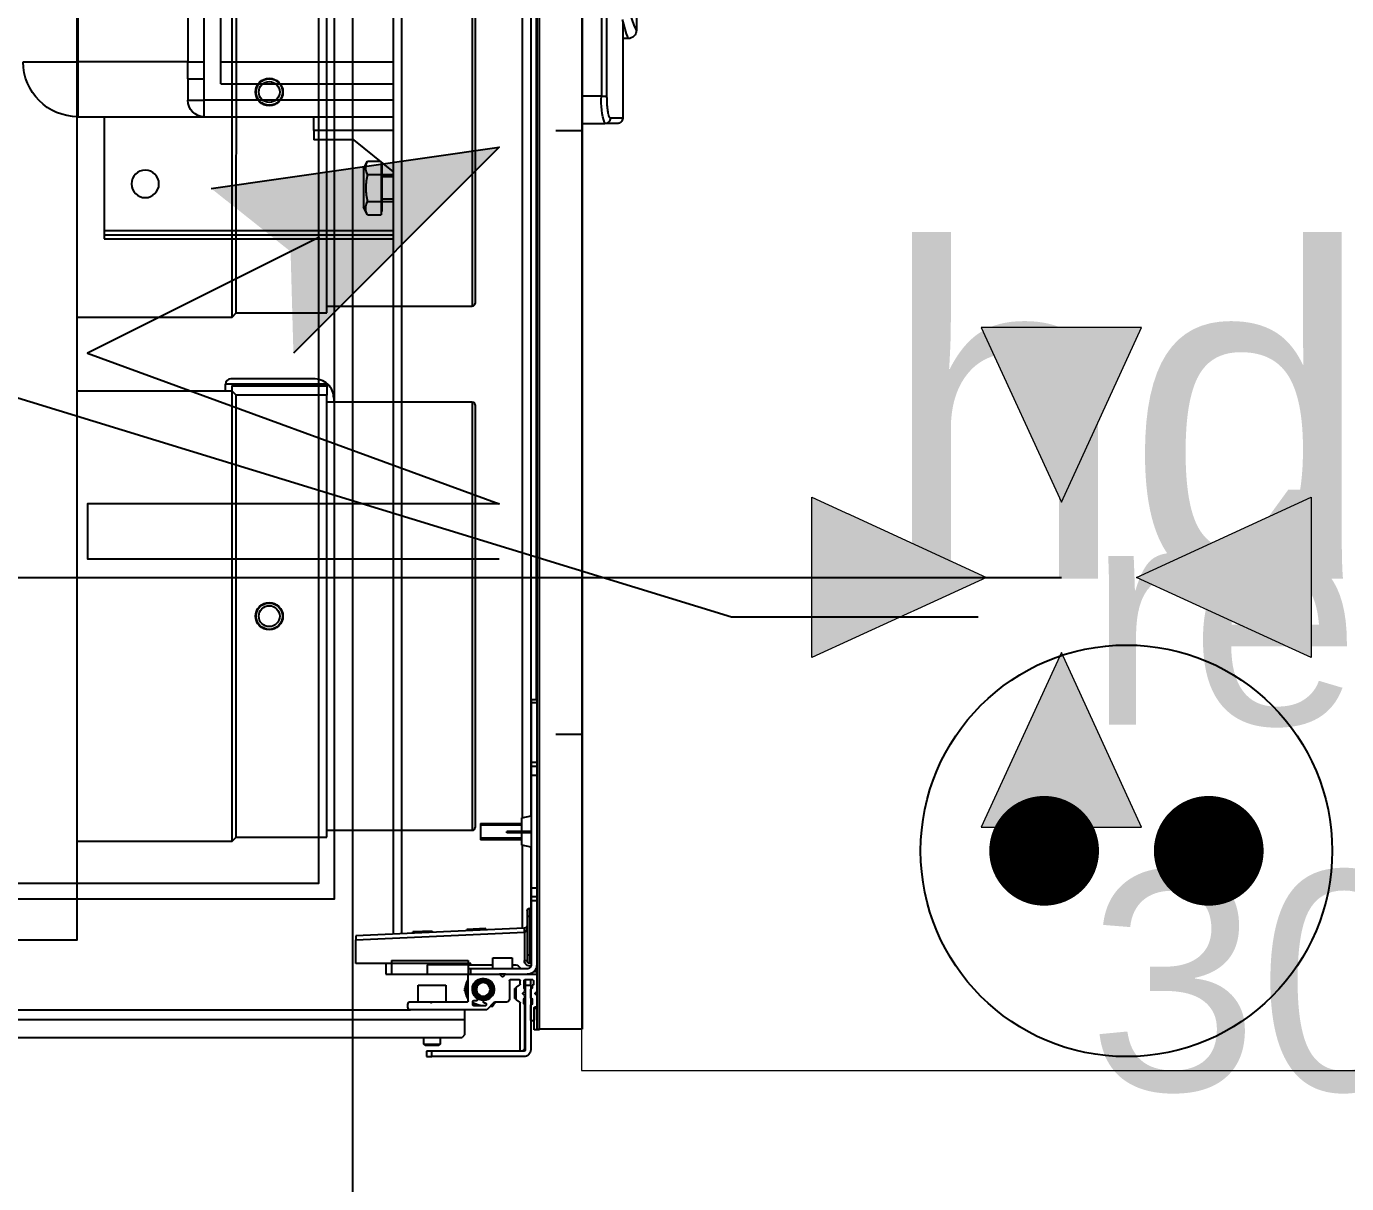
# Model space of a CAD drawing. Header units: millimetres. Extents: x 454430 to 532383, y -370512 to -310890.
# Drawn here: x 470039.6 to 470520.7, y -345053.4 to -344631.8 of the extents above; entities that cross this region are included whole.
import ezdxf
from ezdxf import colors
from ezdxf.entities.mleader import LeaderData, LeaderLine
from ezdxf.math import Vec2, Vec3

# ---------------------------------------------------------------- set-up
doc = ezdxf.new("R2010")
doc.units = ezdxf.units.MM
doc.set_wipeout_variables(frame=1)
doc.linetypes.add('prlm_ef', pattern=[0.165, 0.1, -0.065])
doc.linetypes.add('prlm_gaz', pattern=[36, 24, -3, 0, -3, 0, -3, 0, -3])
doc.layers.add('_GAZELEC-BOITE INCORPO', color=36, linetype='Continuous', lineweight=18)
doc.layers.add('_GAZELEC-RESERVATION', color=1, linetype='Continuous', lineweight=18)
for name, color, linetype in [('_GAZELEC-EAU CHAUDE', 1, 'Continuous'), ('prlm-CHAUFF', 30, 'Continuous'), ('prlm-EAU-EF', 161, 'Continuous'), ('prlm-ELEC-CFO', 201, 'Continuous'), ('prlm-GAZ', 20, 'Continuous'), ('prlm-MOD', 64, 'Continuous'), ('prlm-VMC', 93, 'Continuous')]:
    doc.layers.add(name, color=color, linetype=linetype)
doc.layers.add('prlm-xpoly', color=7, linetype='Continuous', plot=False)
doc.styles.add('Arial', font='arial.ttf')
doc.styles.add('prlm-elec-cfo', font='comic.ttf', dxfattribs={"height": 12})
doc.styles.get("Standard").update_dxf_attribs({"font": 'arial.ttf'})
doc.dimstyles.new('200', dxfattribs={"dimtxt": 150, "dimasz": 25, "dimexe": 50, "dimexo": 50, "dimgap": 20, "dimtad": 1, "dimdec": 0, "dimlfac": 0.1, "dimdsep": 46, "dimtxsty": 'Arial', "dimblk1": 'DOTBLANK', "dimblk2": 'DOTBLANK', "dimsah": 1, "dimcen": 25, "dimclrd": 5, "dimclre": 5, "dimadec": 0, "dimazin": 0, "dimtfac": 1, "dimtdec": 0, "dimtmove": 0, "dimatfit": 3, "dimldrblk": 'DOTBLANK', "dimfxl": 50, "dimtolj": 1, "dimtzin": 0, "dimarcsym": 0})

# ---------------------------------------------------------------- blocks, each defined once
blk = doc.blocks.new('xi.PCHD')
at = {"color": 0, "lineweight": 5}
blk.add_wipeout([(-7.5, -7.5), (7.5, -7.5), (7.5, 7.5), (-7.5, 7.5)], dxfattribs=at).dxf.layer = 'prlm-ELEC-CFO'
at = {"layer": 'prlm-ELEC-CFO', "color": 0, "linetype": 'ByBlock', "lineweight": 5, "const_width": 2}
for points in [[(-4, 0, 1), (-2, 0, 1)], [(2, 0, 1), (4, 0, 1)]]:
    blk.add_lwpolyline(points, format="xyb", close=True, dxfattribs=at)
at = {"layer": 'prlm-ELEC-CFO', "color": 0, "linetype": 'ByBlock', "lineweight": -2}
blk.add_circle((0, 0), 7.5, dxfattribs=at)
blk = doc.blocks.new('xi.CH')
at = {"layer": 'prlm-ELEC-CFO', "lineweight": 5}
blk.add_hatch(color=0, dxfattribs=at).paths.add_polyline_path([(-3, 6), (-0.103, 3.699), (0, 0), (7.5, 7.5)])
at = {"layer": 'prlm-ELEC-CFO', "color": 0}
for points in [[(-3, 6), (7.5, 7.5), (0, 0)], [(0.955, 4.227), (-7.5, 0), (7.5, -5.5), (-7.5, -5.5), (-7.5, -7.5), (7.5, -7.5)]]:
    blk.add_lwpolyline(points, dxfattribs=at)
blk = doc.blocks.new('MTI900_Alu_390')
at = {"layer": 'prlm-MOD', "color": 1, "linetype": 'Continuous'}
for p, q in [((4.34, -0.405), (4.34, -3.475)), ((4.405, -0.415), (4.405, -3.465)), ((4.305, -0.6), (4.305, -3.277)), ((0.85, -1.865), (0.85, -2.065)), ((0.85, -2.065), (-0.85, -2.065)), ((0.85, -2.465), (0.85, -2.065)), ((1.05, -2.065), (0.85, -2.065)), ((1.05, -2.065), (1.05, -2.525)), ((1.05, -2.16), (1.465, -2.16)), ((1.465, -2.16), (1.48, -2.16)), ((1.465, -2.16), (1.465, -3.215)), ((1.48, -2.16), (1.48, -3.215)), ((1.48, -2.16), (1.495, -2.16)), ((1.495, -2.16), (1.495, -3.215)), ((-0.85, -2.465), (0.85, -2.465)), ((0.9124, -2.465), (0.85, -2.465)), ((0.85, -2.465), (0.85, -2.5242)), ((0.9124, -2.465), (0.99, -2.465)), ((0.9124, -2.465), (0.9124, -2.525)), ((0.99, -2.465), (0.99, -2.525)), ((0.85, -2.5242), (-0.85, -2.5242)), ((0.99, -2.525), (0.9124, -2.525)), ((0.99, -3.215), (0.99, -2.525)), ((1.05, -2.525), (0.99, -2.525)), ((1.05, -2.525), (1.05, -3.215)), ((0.93, -2.585), (-0.93, -2.585)), ((0.85, -2.585), (0.85, -3.215)), ((0.93, -2.585), (0.93, -3.215)), ((1.1, -2.925), (1.05, -2.925)), ((1.1, -3.215), (1.1, -2.925)), ((1.1, -2.925), (1.1342, -2.925)), ((1.1342, -3.0705), (1.1342, -2.925)), ((1.2504, -3.215), (1.1342, -3.0705)), ((4.0071, -3.6913), (4.035, -3.077)), ((4.05, -3.077), (4.0221, -3.692)), ((4.035, -3.077), (4.05, -3.077)), ((4.1351, -3.077), (4.05, -3.077)), ((4.136, -3.497), (4.1351, -3.077)), ((1.24, -3.106), (1.2119, -3.1204)), ((1.2119, -3.1204), (1.2119, -3.1671)), ((1.24, -3.106), (1.38, -3.106)), ((1.2609, -3.1204), (1.2609, -3.17)), ((1.3591, -3.1204), (1.3591, -3.17)), ((1.4081, -3.1204), (1.38, -3.106)), ((1.4081, -3.1204), (1.4081, -3.17)), ((1.2142, -3.17), (1.2364, -3.17)), ((1.225, -3.17), (1.225, -3.172)), ((1.225, -3.172), (1.395, -3.172)), ((1.2364, -3.17), (1.2609, -3.17)), ((1.26, -3.172), (1.26, -3.215)), ((1.2609, -3.17), (1.31, -3.17)), ((1.2692, -3.215), (1.2692, -3.172)), ((1.31, -3.17), (1.3591, -3.17)), ((1.3508, -3.215), (1.3508, -3.172)), ((1.3591, -3.17), (1.3836, -3.17)), ((1.36, -3.215), (1.36, -3.172)), ((1.3836, -3.17), (1.4081, -3.17)), ((1.395, -3.172), (1.395, -3.17)), ((4.0287, -3.215), (-0.1325, -3.215)), ((4.125, -3.207), (4.125, -3.487)), ((4.125, -3.207), (4.175, -3.207)), ((4.1353, -3.187), (4.175, -3.187)), ((4.175, -3.187), (4.175, -3.207)), ((4.175, -3.207), (4.175, -3.337)), ((4.0274, -3.245), (-0.1325, -3.245)), ((4.295, -3.267), (4.285, -3.267)), ((4.0173, -3.3556), (4.0205, -3.2854)), ((4.0255, -3.2857), (4.0205, -3.2854)), ((4.215, -3.305), (4.215, -3.405)), ((4.275, -3.305), (4.215, -3.305)), ((4.275, -3.277), (4.275, -3.3458)), ((4.305, -3.5528), (4.305, -3.277)), ((4.0173, -3.3556), (4.0223, -3.3558)), ((4.14, -3.337), (4.175, -3.337)), ((4.14, -3.487), (4.14, -3.337)), ((4.175, -3.337), (4.175, -3.487)), ((4.275, -3.3458), (4.275, -3.3582)), ((4.275, -3.3582), (4.275, -3.484)), ((4.2759, -3.3479), (4.2779, -3.3499)), ((4.2779, -3.3541), (4.2759, -3.3561)), ((4.43, -3.325), (4.405, -3.325)), ((4.43, -3.325), (4.43, -3.385)), ((4.435, -3.33), (4.43, -3.325)), ((4.435, -3.38), (4.435, -3.33)), ((4.455, -3.355), (4.455, -3.335)), ((4.455, -3.335), (4.475, -3.335)), ((4.455, -3.69), (4.455, -3.355)), ((4.475, -3.355), (4.455, -3.355)), ((4.475, -3.335), (4.475, -3.355)), ((4.475, -3.69), (4.475, -3.355)), ((4.215, -3.405), (4.275, -3.405)), ((4.405, -3.385), (4.43, -3.385)), ((4.43, -3.385), (4.435, -3.38)), ((4.0084, -3.5518), (4.0116, -3.4816)), ((4.0166, -3.4819), (4.0116, -3.4816)), ((4.125, -3.487), (4.14, -3.487)), ((4.14, -3.4972), (4.136, -3.497)), ((4.14, -3.487), (4.155, -3.487)), ((4.14, -3.487), (4.14, -3.577)), ((4.155, -3.487), (4.175, -3.487)), ((4.155, -3.497), (4.155, -3.487)), ((4.155, -3.702), (4.155, -3.497)), ((4.175, -3.497), (4.155, -3.497)), ((4.175, -3.487), (4.175, -3.49)), ((4.175, -3.49), (4.175, -3.6008)), ((4.272, -3.487), (4.178, -3.487)), ((4.22, -3.4778), (4.23, -3.472)), ((4.23, -3.472), (4.24, -3.4778)), ((4.271, -3.507), (4.271, -3.518)), ((4.287, -3.504), (4.274, -3.504)), ((4.2854, -3.504), (4.29, -3.5066)), ((4.29, -3.549), (4.29, -3.507)), ((4.34, -3.475), (4.305, -3.475)), ((4.395, -3.475), (4.34, -3.475)), ((4.395, -3.475), (4.405, -3.465)), ((3.625, -3.532), (3.685, -3.532)), ((3.625, -3.532), (3.625, -3.682)), ((3.6311, -3.682), (3.6311, -3.532)), ((3.6789, -3.682), (3.6789, -3.532)), ((3.685, -3.682), (3.685, -3.532)), ((4.0084, -3.5518), (4.0134, -3.552)), ((4.195, -3.5614), (4.195, -3.5226)), ((4.268, -3.521), (4.2657, -3.521)), ((4.2729, -3.542), (4.276, -3.542)), ((4.2769, -3.5821), (4.3041, -3.5549)), ((4.279, -3.545), (4.279, -3.549)), ((4.282, -3.552), (4.287, -3.552)), ((4.115, -3.577), (4.115, -3.647)), ((4.155, -3.577), (4.115, -3.577)), ((4.175, -3.6232), (4.175, -3.6008)), ((4.1759, -3.6029), (4.1829, -3.6099)), ((4.276, -3.627), (4.276, -3.5842)), ((4.2906, -3.577), (4.2806, -3.5828)), ((4.2906, -3.5684), (4.2906, -3.577)), ((3.655, -3.6411), (3.655, -3.6275)), ((3.66, -3.6275), (3.655, -3.6275)), ((3.655, -3.717), (3.655, -3.6411)), ((3.66, -3.6411), (3.655, -3.6411)), ((3.66, -3.6411), (3.66, -3.6275)), ((3.66, -3.717), (3.66, -3.6411)), ((4.115, -3.647), (4.155, -3.647)), ((4.14, -3.647), (4.14, -3.6567)), ((4.175, -3.6232), (4.175, -3.734)), ((4.1829, -3.6141), (4.1759, -3.6211)), ((4.195, -3.674), (4.195, -3.64)), ((4.198, -3.637), (4.266, -3.637)), ((3.6044, -3.685), (-0.15, -3.685)), ((3.605, -3.682), (3.598, -3.717)), ((3.655, -3.682), (3.605, -3.682)), ((3.705, -3.682), (3.66, -3.682)), ((3.712, -3.717), (3.705, -3.682)), ((4.0074, -3.685), (3.7056, -3.685)), ((3.945, -3.702), (3.965, -3.702)), ((3.965, -3.702), (4.105, -3.702)), ((3.965, -3.712), (3.965, -3.702)), ((4.007, -3.6925), (4.0071, -3.6913)), ((4.0071, -3.6913), (4.0221, -3.692)), ((4.0221, -3.692), (4.022, -3.6925)), ((4.0221, -3.692), (4.125, -3.692)), ((4.105, -3.702), (4.125, -3.702)), ((4.105, -3.712), (4.105, -3.702)), ((4.125, -3.692), (4.125, -3.702)), ((4.195, -3.722), (4.195, -3.693)), ((4.195, -3.695), (4.215, -3.695)), ((4.2109, -3.677), (4.198, -3.677)), ((4.198, -3.69), (4.2252, -3.69)), ((4.2221, -3.6633), (4.2134, -3.6757)), ((4.215, -3.695), (4.45, -3.695)), ((4.215, -3.695), (4.215, -3.715)), ((4.2654, -3.662), (4.2246, -3.662)), ((4.227, -3.657), (4.225, -3.659)), ((4.265, -3.659), (4.225, -3.659)), ((4.225, -3.659), (4.225, -3.662)), ((4.225, -3.69), (4.225, -3.695)), ((4.263, -3.657), (4.227, -3.657)), ((4.228, -3.692), (4.2367, -3.692)), ((4.2293, -3.657), (4.2293, -3.662)), ((4.2293, -3.69), (4.2293, -3.695)), ((4.2429, -3.6871), (4.2388, -3.6911)), ((4.2512, -3.6911), (4.2471, -3.6871)), ((4.2533, -3.692), (4.2625, -3.692)), ((4.2607, -3.657), (4.2607, -3.662)), ((4.2607, -3.69), (4.2607, -3.695)), ((4.265, -3.659), (4.263, -3.657)), ((4.265, -3.662), (4.265, -3.659)), ((4.265, -3.695), (4.265, -3.69)), ((4.2827, -3.69), (4.2653, -3.69)), ((4.2766, -3.6757), (4.2679, -3.6633)), ((4.452, -3.677), (4.2791, -3.677)), ((4.2855, -3.692), (4.445, -3.692)), ((4.455, -3.682), (4.455, -3.68)), ((-4.375, -3.737), (4.375, -3.737)), ((4.375, -3.747), (-4.375, -3.747)), ((-0.1667, -3.735), (3.175, -3.735)), ((-0.16, -3.715), (3.5984, -3.715)), ((3.175, -3.717), (3.185, -3.717)), ((3.175, -3.737), (3.175, -3.717)), ((3.185, -3.717), (3.4033, -3.717)), ((3.185, -3.717), (3.185, -3.737)), ((3.4033, -3.737), (3.4033, -3.717)), ((3.4033, -3.717), (3.4168, -3.717)), ((3.4168, -3.717), (3.45, -3.717)), ((3.4168, -3.717), (3.4168, -3.737)), ((3.45, -3.717), (3.86, -3.717)), ((3.45, -3.717), (3.45, -3.737)), ((3.7116, -3.715), (3.935, -3.715)), ((3.86, -3.717), (3.8932, -3.717)), ((3.86, -3.717), (3.86, -3.737)), ((3.8932, -3.717), (3.9067, -3.717)), ((3.8932, -3.737), (3.8932, -3.717)), ((3.9067, -3.717), (4.14, -3.717)), ((3.9067, -3.717), (3.9067, -3.737)), ((3.935, -3.717), (3.935, -3.712)), ((3.965, -3.712), (3.935, -3.712)), ((3.965, -3.712), (3.965, -3.717)), ((4.105, -3.712), (3.965, -3.712)), ((4.105, -3.717), (4.105, -3.712)), ((4.135, -3.712), (4.105, -3.712)), ((4.135, -3.712), (4.135, -3.717)), ((4.165, -3.7265), (4.165, -3.737)), ((4.175, -3.734), (4.175, -3.737)), ((4.215, -3.715), (4.195, -3.715)), ((4.198, -3.725), (4.212, -3.725)), ((4.215, -3.715), (4.45, -3.715)), ((4.215, -3.72), (4.2251, -3.72)), ((4.215, -3.722), (4.215, -3.72)), ((4.2249, -3.7161), (4.221, -3.72)), ((4.2287, -3.7161), (4.2249, -3.7161)), ((4.2595, -3.715), (4.231, -3.715)), ((4.2429, -3.7321), (4.2379, -3.737)), ((4.2486, -3.7335), (4.2414, -3.7335)), ((4.2521, -3.737), (4.2471, -3.7321)), ((4.2651, -3.7161), (4.2618, -3.7161)), ((4.269, -3.72), (4.2651, -3.7161)), ((4.2654, -3.72), (4.2826, -3.72)), ((4.342, -3.715), (4.2885, -3.715)), ((4.295, -3.734), (4.295, -3.73)), ((4.298, -3.727), (4.342, -3.727)), ((4.378, -3.727), (4.298, -3.727)), ((4.298, -3.727), (4.298, -3.737)), ((4.345, -3.724), (4.345, -3.718)), ((4.375, -3.737), (4.375, -3.747)), ((4.375, -3.747), (4.378, -3.747)), ((4.375, -3.792), (4.375, -3.747)), ((4.378, -3.747), (4.378, -3.727)), ((4.375, -3.902), (4.375, -3.792)), ((-4.375, -3.902), (4.375, -3.902)), ((0.975, -3.973), (0.975, -3.902)), ((1.075, -3.902), (1.075, -3.9853)), ((-0.975, -3.973), (0.975, -3.973)), ((0.975, -3.9928), (-0.975, -3.9928)), ((0.975, -3.973), (0.975, -3.9928)), ((1.075, -4.03), (1.075, -3.9853)), ((1.055, -4.05), (1.055, -4.0051)), ((0.7037, -4.05), (1.055, -4.05)), ((0.765, -4.07), (0.765, -4.05)), ((-0.1307, -4.1), (0.735, -4.1)), ((0.735, -4.1), (0.735, -4.1))]:
    blk.add_line(p, q, dxfattribs=at)
at = {"layer": 'prlm-MOD', "color": 1, "ltscale": 50}
for points in [[(1.1, -3.8058), (1.1, -3.902)], [(3.3, -3.8058), (3.3, -3.902)]]:
    blk.add_lwpolyline(points, dxfattribs=at)
at = {"layer": 'prlm-MOD', "color": 1, "linetype": 'Continuous'}
for centre, radius in [((1.295, -2.31), 0.05), ((4.23, -3.542), 0.035), ((4.23, -3.542), 0.03), ((4.23, -3.542), 0.025)]:
    blk.add_circle(centre, radius, dxfattribs=at)
for centre, radius, start, end in [((0.85, -2.065), 0.2, 0, 90), ((0.99, -2.525), 0.06, 0, 90), ((1.2364, -3.1624), 0.0487, 59.7422, 120.2578), ((1.3836, -3.1624), 0.0487, 59.7422, 120.2578), ((4.285, -3.277), 0.01, 90, 180), ((4.295, -3.277), 0.01, 0, 90), ((4.278, -3.3458), 0.003, 180, 225), ((4.278, -3.3582), 0.003, 135, 180), ((4.2758, -3.352), 0.003, 315, 45), ((4.178, -3.49), 0.003, 90, 180), ((4.23, -3.542), 0.04, 33.9272, 355.9994), ((4.23, -3.542), 0.065, 57.7958, 122.2042), ((4.23, -3.542), 0.06, 66.4435, 113.5565), ((4.274, -3.507), 0.003, 90, 180), ((4.272, -3.484), 0.003, 270, 0), ((4.23, -3.542), 0.06, 0, 39.2965), ((4.23, -3.542), 0.065, 22.6199, 35.7758), ((4.287, -3.507), 0.003, 0, 90), ((4.2657, -3.518), 0.003, 213.9272, 270), ((4.23, -3.542), 0.04, 0, 33.9272), ((4.268, -3.518), 0.003, 270, 0), ((4.2729, -3.545), 0.003, 90, 175.9994), ((4.23, -3.542), 0.04, 355.9994, 0), ((4.276, -3.545), 0.003, 0, 90), ((4.282, -3.549), 0.003, 180, 270), ((4.287, -3.549), 0.003, 270, 0), ((4.23, -3.542), 0.06, 351.491, 0), ((4.302, -3.5528), 0.003, 315, 0), ((4.178, -3.6008), 0.003, 180, 225), ((4.23, -3.542), 0.065, 315.0475, 333.838), ((4.279, -3.5842), 0.003, 135, 180), ((4.178, -3.6232), 0.003, 135, 180), ((4.1808, -3.612), 0.003, 315, 45), ((4.198, -3.64), 0.003, 90, 180), ((4.266, -3.627), 0.01, 270, 0), ((3.945, -3.712), 0.01, 90, 180), ((3.997, -3.692), 0.01, 270, 357.3974), ((4.125, -3.712), 0.02, 347.588, 90), ((4.125, -3.712), 0.01, 0, 90), ((4.16, -3.6567), 0.02, 180, 230.1159), ((4.14, -3.702), 0.035, 270, 0), ((4.14, -3.702), 0.015, 270, 0), ((4.1151, -3.7104), 0.05, 37.0861, 50.1159), ((4.198, -3.674), 0.003, 180, 270), ((4.198, -3.693), 0.003, 90, 180), ((4.2109, -3.674), 0.003, 270, 325.008), ((4.2246, -3.665), 0.003, 90, 145.008), ((4.2252, -3.693), 0.003, 19.4712, 90), ((4.2367, -3.689), 0.003, 270, 315), ((4.245, -3.6892), 0.003, 45, 135), ((4.2533, -3.689), 0.003, 225, 270), ((4.2653, -3.693), 0.003, 90, 160.5288), ((4.2654, -3.665), 0.003, 34.992, 90), ((4.2791, -3.674), 0.003, 214.992, 270), ((4.2827, -3.693), 0.003, 19.4712, 90), ((4.445, -3.682), 0.01, 270, 0), ((4.45, -3.69), 0.025, 270, 0), ((4.45, -3.69), 0.005, 270, 0), ((4.452, -3.68), 0.003, 0, 90), ((4.178, -3.734), 0.003, 180, 270), ((4.198, -3.722), 0.003, 180, 270), ((4.212, -3.722), 0.003, 270, 0), ((4.215, -3.715), 0.01, 353.9388, 0), ((4.2251, -3.717), 0.003, 270, 350.4059), ((4.231, -3.718), 0.003, 90, 170.4059), ((4.245, -3.7342), 0.003, 45, 135), ((4.2595, -3.718), 0.003, 9.5941, 90), ((4.2654, -3.717), 0.003, 189.5941, 270), ((4.275, -3.715), 0.01, 180, 186.0612), ((4.2826, -3.717), 0.003, 270, 350.4059), ((4.2885, -3.718), 0.003, 90, 170.4059), ((4.292, -3.734), 0.003, 270, 0), ((4.298, -3.73), 0.003, 90, 180), ((4.342, -3.718), 0.003, 0, 90), ((4.342, -3.724), 0.003, 270, 0), ((0.9987, -4.1937), 0.2219, 69.8915, 96.1295), ((1.055, -4.03), 0.02, 270, 0), ((0.5685, -4.4598), 0.3964, 65.1634, 89.203), ((0.5693, -4.6145), 0.5786, 70.2259, 77.4042), ((0.735, -4.07), 0.03, 270, 0)]:
    blk.add_arc(centre, radius, start, end, dxfattribs=at)
for centre, major_axis, ratio, start_param, end_param in [((3.997, -3.692), (-0.025, 0), 0.4, 1.570796, 3.096169), ((4.022, -3.6931), (-0.015, 0.0007), 0.045361, -1.568734, 0), ((1.055, -3.9853), (-0.02, 0), 0.989815, 1.570796, 3.141593)]:
    blk.add_ellipse(centre, major_axis=major_axis, ratio=ratio, start_param=start_param, end_param=end_param, dxfattribs=at)
for points, knots in [([(0.9124, -2.525), (0.902, -2.525), (0.8916, -2.5247), (0.8708, -2.5243), (0.8604, -2.5242), (0.85, -2.5242)], [0, 0, 0, 0, 0.5, 0.5, 1, 1, 1, 1]), ([(1.2609, -3.1204), (1.269, -3.1183), (1.2772, -3.1166), (1.2935, -3.1143), (1.3017, -3.1137), (1.3141, -3.1137), (1.3182, -3.1138), (1.3265, -3.1144), (1.3306, -3.1149), (1.343, -3.1166), (1.3511, -3.1183), (1.3591, -3.1204)], [0, 0, 0, 0, 0.25, 0.25, 0.5, 0.5, 0.625, 0.625, 0.75, 0.75, 1, 1, 1, 1]), ([(1.055, -4.0051), (1.055, -4.0043), (1.0545, -4.0036), (1.053, -4.0024), (1.0523, -4.002), (1.0508, -4.0013), (1.0491, -4.0006), (1.0469, -3.9998), (1.0444, -3.9991), (1.0431, -3.9988), (1.0387, -3.9978), (1.0354, -3.9971), (1.0299, -3.9963), (1.028, -3.996), (1.0239, -3.9955), (1.0218, -3.9952), (1.0153, -3.9945), (1.0107, -3.9941), (1.0034, -3.9936), (1.0009, -3.9935), (0.9958, -3.9932), (0.9933, -3.9931), (0.9856, -3.9929), (0.9803, -3.9928), (0.975, -3.9928)], [0, 0, 0, 0, 0.125, 0.125, 0.1875, 0.1875, 0.25, 0.3125, 0.3125, 0.375, 0.375, 0.5, 0.5, 0.5625, 0.5625, 0.625, 0.625, 0.75, 0.75, 0.8125, 0.8125, 0.875, 0.875, 1, 1, 1, 1])]:
    blk.add_open_spline(points, degree=3, knots=knots, dxfattribs=at)
blk = doc.blocks.new('xi.bep')
at = {"layer": 'prlm-VMC', "linetype": 'ByBlock', "lineweight": 5}
h = blk.add_hatch(color=0, dxfattribs=at)
h.paths.add_polyline_path([(0, 2.736), (2.921, 9.103), (-2.921, 9.103)])
h.paths.add_polyline_path([(9.103, -2.921), (9.103, 2.921), (2.736, 0)])
h.paths.add_polyline_path([(2.921, -9.103), (0, -2.736), (-2.921, -9.103)])
h.paths.add_polyline_path([(-9.103, -2.921), (-2.736, 0), (-9.103, 2.921)])
at = {"layer": 'prlm-VMC', "color": 0, "linetype": 'ByBlock', "lineweight": 5, "flags": 128}
for points in [[(2.921, 9.103), (-2.921, 9.103), (0, 2.736)], [(-9.103, -2.921), (-9.103, 2.921), (-2.736, 0)], [(9.103, 2.921), (9.103, -2.921), (2.736, 0)], [(-2.921, -9.103), (2.921, -9.103), (0, -2.736)]]:
    blk.add_lwpolyline(points, close=True, dxfattribs=at)
blk = doc.blocks.new('xi.uta-yzen-d')
at = {"layer": 'prlm-CHAUFF', "ltscale": 50}
for p, q in [((1.8, 35.02), (17.4, 35.02)), ((1.9, 35.12), (17.3, 35.12)), ((17.4, 29.72), (17.4, 35.02)), ((20.9, 35.02), (36.5, 35.02)), ((20.9, 35.02), (20.9, 29.72)), ((21, 35.12), (36.4, 35.12)), ((36.5, 29.72), (36.5, 35.02)), ((20.75, 29.97), (20.9, 29.97)), ((17.65, 29.72), (1.55, 29.72)), ((17.65, 26.42), (17.65, 29.72)), ((20.244, 29.72), (20.65, 29.72)), ((20.244, 29.72), (20.244, 26.02)), ((20.3, 29.72), (20.3, 26.27)), ((20.32, 29.72), (20.32, 26.27)), ((36.75, 29.72), (20.65, 29.72)), ((20.65, 29.72), (20.65, 26.42)), ((36.75, 26.42), (36.75, 29.72)), ((20.05, 29.216), (20.05, 26.22)), ((20.3, 28.42), (20.32, 28.42)), ((20.32, 28.07), (20.3, 28.07)), ((20.3, 27.693), (20.32, 27.693)), ((20.32, 27.343), (20.3, 27.343)), ((20.3, 27.293), (20.32, 27.293)), ((20.32, 27.193), (20.3, 27.193)), ((17.8, 26.27), (1.4, 26.27)), ((17.65, 26.42), (1.55, 26.42)), ((17.8, 26.27), (17.65, 26.42)), ((17.8, 20.62), (17.8, 26.27)), ((20.5, 26.02), (20.25, 26.02)), ((20.32, 26.27), (20.3, 26.27)), ((20.5, 26.27), (20.32, 26.27)), ((20.65, 26.42), (20.5, 26.27)), ((36.9, 26.27), (20.5, 26.27)), ((20.5, 26.27), (20.5, 20.62)), ((36.75, 26.42), (20.65, 26.42)), ((36.9, 26.27), (36.75, 26.42)), ((36.9, 20.62), (36.9, 26.27))]:
    blk.add_line(p, q, dxfattribs=at)
for points in [[(0, 30), (0, 0), (39, 0), (39, 30)], [(0.571, 29.429), (0.571, 0.571), (38.429, 0.571), (38.429, 29.429)], [(-40.5, 20.62), (-40.5, 3.9), (40.5, 3.9), (40.5, 20.62)]]:
    blk.add_lwpolyline(points, close=True, dxfattribs=at)
for centre, radius in [((9.6, 27.62), 0.5), ((9.6, 27.62), 0.48), ((9.6, 27.62), 0.38), ((28.7, 27.62), 0.5), ((28.7, 27.62), 0.48), ((28.7, 27.62), 0.38)]:
    blk.add_circle(centre, radius, dxfattribs=at)
for centre, radius, start, end in [((17.3, 35.02), 0.1, 0, 90), ((21, 35.02), 0.1, 90, 180), ((36.4, 35.02), 0.1, 0, 90), ((20.75, 29.27), 0.7, 90, 136.2731), ((20.825, 29.24), 0.776, 138.5248, 181.7675), ((20.25, 26.22), 0.2, 180, 268.3239), ((20.25, 26.22), 0.2, 268.3239, 270)]:
    blk.add_arc(centre, radius, start, end, dxfattribs=at)
for centre, major_axis, ratio, start_param, end_param in [((20.75, 28.959), (-0.45, 0), 0.974723, 5.983927, 6.283185), ((20.75, 28.603), (-0.45, 0), 0.974723, 5.983927, 6.283185), ((21.55, 28.603), (-1.25, 0), 0.146694, 0, 0.179125)]:
    blk.add_ellipse(centre, major_axis=major_axis, ratio=ratio, start_param=start_param, end_param=end_param, dxfattribs=at)
blk.add_open_spline([(20.318, 29.391), (20.314, 29.379), (20.311, 29.366), (20.303, 29.324), (20.3, 29.294), (20.3, 29.265)], degree=3, knots=[0.8185803, 0.8185803, 0.8185803, 0.8185803, 0.875, 0.875, 1, 1, 1, 1], dxfattribs=at)
blk = doc.blocks.new('_DOTBLANK')
at = {"color": 0, "linetype": 'ByBlock'}
blk.add_line((-0.5, 0), (-1, 0), dxfattribs=at)
blk.add_circle((0, 0), 0.5, dxfattribs=at)
blk = doc.blocks.new('*D172')
at = {"layer": '_GAZELEC-BOITE INCORPO', "color": 5, "lineweight": -2, "transparency": 16777216}
for p, q in [((469958.49, -344438.75), (469958.49, -345412)), ((470158.48, -344438.75), (470158.48, -345412)), ((469983.49, -345362), (470133.48, -345362)), ((470158.48, -345362), (470440.4, -345362))]:
    blk.add_line(p, q, dxfattribs=at)
at = {"layer": '_GAZELEC-BOITE INCORPO', "color": 5, "lineweight": -2, "transparency": 16777216, "xscale": 25, "yscale": 25, "zscale": 25, "rotation": 180}
blk.add_blockref('_DOTBLANK', (469958.49, -345362), dxfattribs=at)
at = {"layer": '_GAZELEC-BOITE INCORPO', "color": 5, "lineweight": -2, "transparency": 16777216, "xscale": 25, "yscale": 25, "zscale": 25}
blk.add_blockref('_DOTBLANK', (470158.48, -345362), dxfattribs=at)
at = {"layer": '_GAZELEC-BOITE INCORPO', "color": 0, "transparency": 16777216, "insert": (470311.94, -345265.41), "char_height": 150, "attachment_point": 5, "style": 'Arial'}
blk.add_mtext('\\A1;20', dxfattribs=at)

msp = doc.modelspace()

# ---------------------------------------------------------------- linework, layer by layer
at = {"layer": 'prlm-xpoly', "lineweight": 0}
msp.add_lwpolyline([(470241.89, -344111.6), (470241.89, -345012.17), (471683.67, -345012.27), (471683.67, -344112.82)], close=True, dxfattribs=at)

# ---------------------------------------------------------------- block references
at = {"layer": 'prlm-CHAUFF', "xscale": 10, "yscale": 10, "zscale": 10, "rotation": 269.9990901836991}
msp.add_blockref('xi.uta-yzen-d', (469851.89, -344559.67), dxfattribs=at)
at = {"layer": 'prlm-ELEC-CFO', "xscale": 10, "yscale": 10, "zscale": 10}
msp.add_blockref('xi.CH', (470136.89, -344750.79), dxfattribs=at)
at = {"layer": 'prlm-MOD', "xscale": -99.99999999999983, "yscale": 99.99999999999974, "zscale": 99.99999999999963, "rotation": 90.00011533977029}
msp.add_blockref('MTI900_Alu_390', (469851.89, -344559.67), dxfattribs=at)

# ---------------------------------------------------------------- next in the draw order: block references
at = {"layer": 'prlm-ELEC-CFO', "xscale": 10, "yscale": 10, "zscale": 10}
msp.add_blockref('xi.PCHD', (470440.49, -344932.18), dxfattribs=at)

# ---------------------------------------------------------------- next in the draw order: texts
at = {"layer": 'prlm-ELEC-CFO', "lineweight": 20, "insert": (470440.5, -344773.86), "char_height": 120, "attachment_point": 5, "line_spacing_factor": 0.8, "style": 'prlm-elec-cfo', "bg_fill": 3, "box_fill_scale": 1.1, "bg_fill_color": 256, "bg_fill_transparency": 0}
msp.add_mtext('hd', dxfattribs=at)

# ---------------------------------------------------------------- next in the draw order: linework, layer by layer
at = {"layer": '_GAZELEC-EAU CHAUDE', "linetype": 'prlm_ef'}
msp.add_open_spline([(470074.35, -344247.29), (470111.07, -344248.97), (470147.52, -344250.65), (470219.59, -344255.35), (470255.19, -344258.37), (470303.18, -344264.33), (470316.07, -344266.13), (470336.18, -344269.28), (470343.44, -344270.5), (470357.92, -344273.08), (470365.14, -344274.45), (470386.75, -344278.78), (470401.09, -344281.97), (470443.91, -344292.43), (470472.17, -344300.59), (470553.11, -344327.42), (470605.05, -344348.98), (470706.69, -344399.15), (470756.39, -344427.76), (470853.32, -344491.05), (470900.54, -344525.74), (470992.29, -344600.17), (471036.8, -344639.92), (471131.36, -344731.66), (471180.76, -344784.53), (471245.7, -344860.17), (471263.22, -344881.25), (471292.61, -344917.72), (471304.65, -344932.99), (471328.37, -344963.74), (471340.05, -344979.22), (471374.56, -345025.96), (471396.85, -345057.54), (471461.56, -345153.42), (471501.82, -345218.86), (471613.84, -345419.09), (471676.84, -345557.75), (471778.81, -345841.71), (471817.79, -345987), (471852.43, -346177.81), (471859.32, -346222.02), (471876.62, -346354.9), (471883.67, -346443.8), (471886.96, -346560.95), (471887.29, -346589.3), (471887.04, -346645.99), (471886.48, -346674.34), (471883.49, -346759.36), (471879.79, -346816.03), (471863.18, -346995.68), (471844.55, -347118.57), (471796.26, -347363.79), (471766.59, -347486.13), (471722.45, -347647.16), (471711.33, -347686.26), (471690.7, -347756.64), (471681.3, -347787.94), (471663.71, -347845.39), (471655.56, -347871.56), (471641.45, -347916.21), (471635.55, -347934.7), (471623.65, -347971.69), (471617.67, -347990.19), (471599.64, -348045.67), (471587.54, -348082.67), (471549.32, -348200.3), (471523.46, -348281.05), (471475.67, -348443.4), (471453.74, -348525), (471417.12, -348689.62), (471402.43, -348772.66), (471390.8, -348877.04), (471388.84, -348897.47), (471386.35, -348929), (471385.58, -348940.06), (471384.23, -348962.18), (471383.65, -348973.24), (471382.18, -349006.43), (471381.56, -349028.56), (471380.52, -349094.93), (471380.94, -349139.16), (471382.84, -349226.42), (471384.3, -349269.46), (471385.75, -349312.35)], degree=3, knots=[0, 0, 0, 0, 109.465547, 109.465547, 218.931095, 218.931095, 259.524429, 259.524429, 282.649994, 282.649994, 305.775558, 305.775558, 352.026687, 352.026687, 444.528944, 444.528944, 619.625552, 619.625552, 794.72216, 794.72216, 969.818768, 969.818768, 1144.915377, 1144.915377, 1354.522842, 1354.522842, 1434.005876, 1434.005876, 1490.511647, 1490.511647, 1547.017417, 1547.017417, 1660.028957, 1660.028957, 1886.052038, 1886.052038, 2338.0982, 2338.0982, 2790.144362, 2790.144362, 2925.962092, 2925.962092, 3197.597552, 3197.597552, 3284.32616, 3284.32616, 3371.054768, 3371.054768, 3544.511984, 3544.511984, 3921.190072, 3921.190072, 4297.868159, 4297.868159, 4418.838103, 4418.838103, 4515.909663, 4515.909663, 4597.232846, 4597.232846, 4654.812047, 4654.812047, 4712.391249, 4712.391249, 4827.549651, 4827.549651, 5078.264182, 5078.264182, 5328.978712, 5328.978712, 5579.693243, 5579.693243, 5640.492521, 5640.492521, 5673.244628, 5673.244628, 5705.996735, 5705.996735, 5771.500949, 5771.500949, 5902.509377, 5902.509377, 6030.56266, 6030.56266, 6030.56266, 6030.56266], dxfattribs=at)
at = {"layer": 'prlm-EAU-EF', "linetype": 'prlm_ef'}
for points in [[(469569.89, -337954.98), (469358.07, -337959.6), (469157.04, -338026.04), (469032.01, -338095.66), (468911.83, -338282.27), (468808.08, -338628.57), (468787.19, -338772.67), (468732.96, -339298.52), (468701.68, -339648.81), (468701.68, -340119.18), (468701.68, -341477.82), (468701.68, -342357.29), (468701.68, -342970.88), (468701.68, -344403.9), (468701.68, -345978.2), (468701.68, -347401.23), (468701.68, -349080.22), (468701.68, -349567.68), (468761.23, -350207.61), (468761.23, -350711.93), (468761.23, -351352.11), (468761.23, -352112.34), (468761.23, -353908.85), (468761.23, -356396.43), (468761.23, -358086.18), (468761.23, -360937.29), (468761.23, -361178.1), (468741.61, -362017.04), (468834.05, -362459.54), (469206.54, -362938.14), (469650.67, -363152.4), (470100.77, -363225.74), (470487.65, -363207.92), (470817.46, -363005.87), (470949.59, -362785.78), (470949.59, -362519.57), (470846.5, -362343.85), (470615.37, -362209.4), (470224.56, -362143.11)], [(469552.2, -338000.27), (469333.21, -338018.88), (469016.9, -338225.97), (468858.83, -338764.43), (468803.33, -339517.58), (468803.33, -341000.96), (468803.33, -342630.84), (468803.33, -344626.44), (468803.33, -344885.84), (468803.33, -345123.97), (468958.41, -345442.9), (469316.8, -345627.38), (469608.95, -345597.46), (469835.01, -345488.22), (470177.69, -345333.37), (470610.79, -345079.48), (470747.36, -344902.92), (470767.6, -344694.03), (470635.09, -344513.52), (470427.42, -344389.82), (470046.5, -344316.27)], [(470043.21, -344191.1), (470758.02, -344276.1), (473726.44, -345746.44), (475600.54, -346106.56), (476324.26, -346117.9)], [(470076.19, -344207.33), (470356.1, -344232.12), (471324.12, -344893.19), (471926.59, -346549.54), (471681.89, -347920.96), (471425.73, -348939.62), (471425.73, -349310.99)], [(470069.98, -344258.79), (470396.43, -344311.27), (470959.47, -344822.21), (471033.42, -346149.04), (470928.27, -347696.33), (470866.83, -348042.02), (470564.76, -348389.39), (470116.79, -348453.44)]]:
    msp.add_spline(points, degree=3, dxfattribs=at)
at = {"layer": 'prlm-GAZ', "linetype": 'prlm_gaz', "ltscale": 0.8}
msp.add_spline([(469817.2, -349238.7), (469533.66, -349181.01), (468939.36, -348614.1), (468806.09, -347354.25), (469121.73, -346082.33), (469986.64, -345463.83), (470502.07, -345218.14), (470758.52, -344961.69), (470799.41, -344682.54), (470518.03, -344401.16), (470373.61, -344335.83), (470051.12, -344285.37)], degree=3, dxfattribs=at)
at = {"layer": 'prlm-VMC'}
msp.add_lwpolyline([(469729.95, -344832.53), (470416.81, -344832.53)], dxfattribs=at)

# ---------------------------------------------------------------- next in the draw order: block references
at = {"layer": 'prlm-VMC', "ltscale": 50, "xscale": 10, "yscale": 10, "zscale": 10}
msp.add_blockref('xi.bep', (470416.81, -344832.53), dxfattribs=at)

# ---------------------------------------------------------------- next in the draw order: dimensions: what is measured, and where the dimension line sits
at = {"layer": '_GAZELEC-BOITE INCORPO'}
dim = msp.add_linear_dim(base=(470158.48, -345362), p1=(469958.49, -344388.75), p2=(470158.48, -344388.75), dimstyle='200', dxfattribs=at)
dim.commit()
dim.dimension.update_dxf_attribs({"geometry": '*D172', "text_midpoint": (470311.94, -345265.41)})

# ---------------------------------------------------------------- next in the draw order: leaders
at = {"layer": '_GAZELEC-RESERVATION', "color": 6}
ml = msp.add_multileader_mtext('Standard', dxfattribs=at)
ml.set_content('résa n°36\\P300x800 en dalle haute', color=6)
ml.set_leader_properties()
ml.build(insert=Vec2(0, 0))
ml.multileader.update_dxf_attribs({"has_text_frame": 1, "arrow_head_size": 80, "scale": 20})
ctx = ml.context
ctx.base_point, ctx.scale, ctx.char_height, ctx.arrow_head_size, ctx.landing_gap_size, ctx.plane_origin = Vec3(470386.42, -344846.88), 20, 80, 80, 40, Vec3(464836.17, -344648.5)
notes = []
notes.append((ctx, [(1, (1, 1, 0), (470296.58, -344846.88), (1, 0), 89.84, [(0, [(469602.1, -344633.86)], 0, [])])]))
ctx.mtext.insert, ctx.mtext.width, ctx.mtext.flow_direction = Vec3(470426.42, -344806.17), 1568.8504, 5
for ctx, leaders in notes:
    for number, flags, end, landing, length, lines in leaders:
        leader = LeaderData()
        leader.index, (leader.has_last_leader_line, leader.has_dogleg_vector, leader.attachment_direction) = number, flags
        leader.last_leader_point, leader.dogleg_vector, leader.dogleg_length = Vec3(end), Vec3(landing), length
        for number, points, colour, breaks in lines:
            line = LeaderLine()
            line.index, line.vertices, line.color, line.breaks = number, Vec3.list(points), colors.encode_raw_color(colour), breaks
            leader.lines.append(line)
        ctx.leaders.append(leader)

doc.saveas('drawing.dxf')
